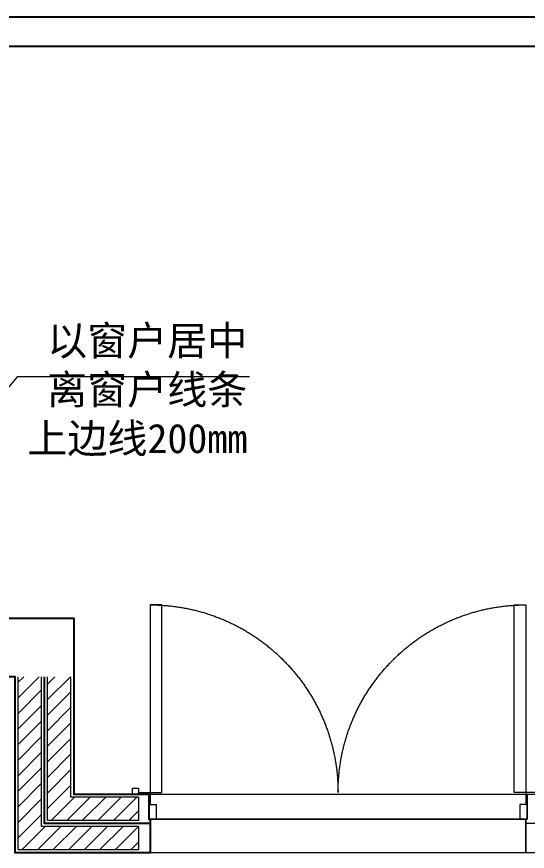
# Model space of a CAD drawing. Header units: inches. Extents: x -315689 to -186947, y -1261464 to -1173043.
# Drawn here: x -256647 to -254907, y -1208109 to -1205264 of the extents above; entities that cross this region are included whole.
import ezdxf

# ---------------------------------------------------------------- set-up
doc = ezdxf.new("R2010")
doc.units = ezdxf.units.IN
doc.header["$LTSCALE"] = 30
doc.header["$MEASUREMENT"] = 0
doc.linetypes.add('CENTER2', pattern=[28.575, 19.05, -3.175, 3.175, -3.175])
for name, color, linetype, lineweight in [('200mm Colum', 1, 'Continuous', 0), ('A-WALL', 7, 'Continuous', 0), ('A-WALL-4-20', 252, 'Continuous', 0), ('C-DOOR', 45, 'Continuous', 0), ('floor', 1, 'Continuous', 18), ('TEXT2', 7, 'Continuous', 25)]:
    doc.layers.add(name, color=color, linetype=linetype, lineweight=lineweight)
doc.layers.add('EM-ELEC', color=7, linetype='Continuous', lineweight=20, true_color=0xf1a013)
doc.layers.add('WALL', color=3, linetype='Continuous')
doc.styles.add('Annotative', font='arial.ttf')

# ---------------------------------------------------------------- blocks, each defined once
blk = doc.blocks.new('AR-Double-Metal-Door-128cm-200-Frame_Flat-A')
at = {"layer": 'A-WALL', "color": 9, "true_color": 0xc7c8ca}
for points in [[(-680, 195), (-680, 215), (-700, 215), (-700, 195), (-680, 195)], [(700, 195), (700, 215), (680, 215), (680, 195), (700, 195)]]:
    blk.add_lwpolyline(points, dxfattribs=at)
for points in [[(-680, 200), (-640, 200), (-640, 160), (-645, 160), (-645, 195), (-680, 195)], [(680, 200), (640, 200), (640, 160), (645, 160), (645, 195), (680, 195)], [(-645, 160), (-620, 160), (-620, 110), (-645, 110)], [(645, 160), (620, 160), (620, 110), (645, 110)]]:
    blk.add_lwpolyline(points, close=True, dxfattribs=at)
at = {"layer": 'C-DOOR'}
for points in [[(-640, 200), (-600, 200), (-600, 840), (-640, 840)], [(640, 200), (600, 200), (600, 840), (640, 840)]]:
    blk.add_lwpolyline(points, close=True, dxfattribs=at)
at = {"layer": 'C-DOOR', "linetype": 'CENTER2', "ltscale": 50}
for centre, start, end in [((-640, 200), 0, 90), ((640, 200), 90, 180)]:
    blk.add_arc(centre, 640, start, end, dxfattribs=at)
blk = doc.blocks.new('200mm Column')
blk.add_point((0, 0))
at = {"color": 1, "linetype": 'ByBlock'}
blk.add_wipeout([(100, -100), (-100, -100), (-100, 100), (100, 100)], dxfattribs=at)
blk = doc.blocks.new('GL')
at = {"layer": 'A-WALL-4-20'}
h = blk.add_hatch(dxfattribs=at)
h.set_pattern_fill('ANSI31', color=253, scale=300)
h.set_pattern_definition([(45, (-312528.227, -764272.604), (-26.5165043, 26.5165043), [])])
h.paths.add_polyline_path([(-256461.9, -1177787.9), (-256541.9, -1177787.9), (-256541.9, -1178277.9), (-256231.9, -1178277.9), (-256231.9, -1178197.9), (-256461.9, -1178197.9)], flags=17)
h.paths.add_polyline_path([(-256561.9, -1177787.9), (-256641.9, -1177787.9), (-256641.9, -1178377.9), (-256231.9, -1178377.9), (-256231.9, -1178297.9), (-256561.9, -1178297.9)])
at = {"layer": 'A-WALL'}
blk.add_line((-254451.9, -1178287.9), (-254911.9, -1178287.9), dxfattribs=at)
blk.add_lwpolyline([(-254871.9, -1178387.9), (-254911.9, -1178387.9), (-254911.9, -1178272.9), (-254906.9, -1178272.9), (-254906.9, -1178187.9), (-254451.9, -1178187.9)], dxfattribs=at)
at = {"layer": 'floor', "color": 253}
for points in [[(-256231.9, -1178197.9), (-256231.9, -1178277.9)], [(-256231.9, -1178297.9), (-256231.9, -1178377.9)]]:
    blk.add_lwpolyline(points, dxfattribs=at)
at = {"layer": 'floor', "color": 251, "true_color": 0x636466}
for points in [[(-256196.9, -1178187.9), (-254906.9, -1178187.9), (-254906.9, -1178272.9), (-256196.9, -1178272.9)], [(-256191.9, -1178272.9), (-254911.9, -1178272.9), (-254911.9, -1178387.9), (-256191.9, -1178387.9)]]:
    blk.add_lwpolyline(points, close=True, dxfattribs=at)
at = {"layer": 'A-WALL', "xscale": -1}
blk.add_blockref('AR-Double-Metal-Door-128cm-200-Frame_Flat-A', (-255551.9, -1178382.9), dxfattribs=at)
at = {"layer": '200mm Colum', "xscale": -1}
blk.add_blockref('200mm Column', (-256551.9, -1177687.9), dxfattribs=at)
for points in [[(-258601.9, -1177587.9), (-258601.9, -1175537.9), (-250101.9, -1175537.9), (-250101.9, -1177587.9)], [(-258501.9, -1177587.9), (-258501.9, -1175637.9), (-250201.9, -1175637.9), (-250201.9, -1177587.9)]]:
    blk.add_lwpolyline(points)
at = {"layer": 'floor', "color": 253}
for points in [[(-256231.9, -1178377.9), (-256641.9, -1178377.9), (-256641.9, -1177787.9)], [(-256231.9, -1178297.9), (-256561.9, -1178297.9), (-256561.9, -1177787.9)], [(-256231.9, -1178277.9), (-256541.9, -1178277.9), (-256541.9, -1177787.9)], [(-256231.9, -1178197.9), (-256461.9, -1178197.9), (-256461.9, -1177787.9)]]:
    blk.add_lwpolyline(points, dxfattribs=at)
at = {"layer": 'WALL'}
blk.add_lwpolyline([(-256231.9, -1178187.9), (-256196.9, -1178187.9), (-256196.9, -1178272.9), (-256191.9, -1178272.9), (-256191.9, -1178387.9), (-256651.9, -1178387.9), (-256651.9, -1177787.9), (-256851.9, -1177787.9), (-256851.9, -1177587.9), (-256451.9, -1177587.9), (-256451.9, -1178187.9)], close=True, dxfattribs=at)
blk.add_lwpolyline([(-256191.9, -1178287.9), (-256551.9, -1178287.9), (-256551.9, -1177787.9)], dxfattribs=at)

msp = doc.modelspace()

# ---------------------------------------------------------------- block references
msp.add_blockref('GL', (0, -29726.1))

# ---------------------------------------------------------------- next in the draw order: linework, layer by layer
at = {"layer": 'EM-ELEC', "color": 1}
msp.add_lwpolyline([(-255853.7, -1206491.2), (-256645, -1206491.2), (-257203.7, -1207164.6)], dxfattribs=at)

# ---------------------------------------------------------------- next in the draw order: texts
at = {"layer": 'TEXT2', "color": 22, "true_color": 0xe02606, "insert": (-255861.2, -1206318.2), "char_height": 100, "attachment_point": 3, "style": 'Annotative'}
msp.add_mtext('{\\fSimSun|b0|i0|c134|p2;以窗户居中\\P离窗户线条\\fSimSun|b0|i0|c0|p2;\\P\\fSimSun|b0|i0|c134|p2;上边线200mm}', dxfattribs=at)

doc.saveas('drawing.dxf')
